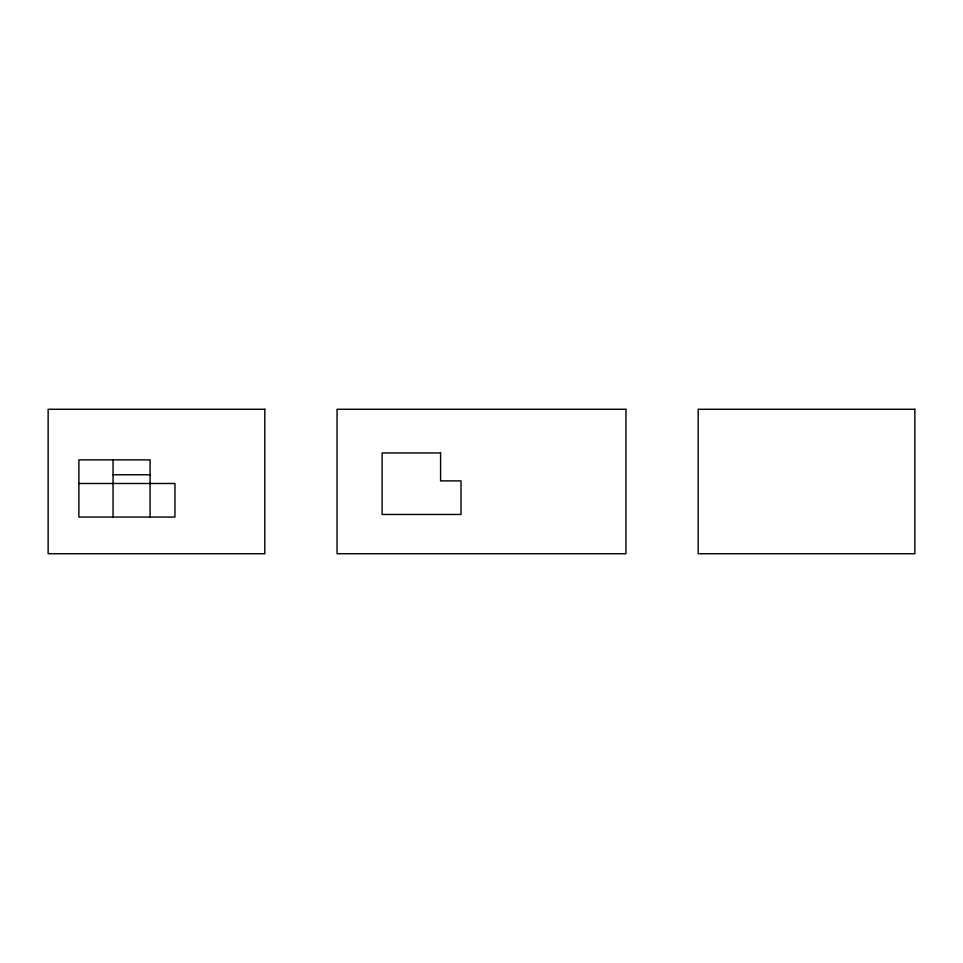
<?xml version="1.0" encoding="UTF-8"?>
<svg xmlns="http://www.w3.org/2000/svg" width="963" height="963" viewBox="0 0 963 963"><rect width="100%" height="100%" fill="white"/><g stroke="black" fill="none" stroke-linecap="round" stroke-linejoin="round"><path stroke-width="1.44" d="M113.056 474.759L150.084 474.759M78.894 483.486L174.953 483.486L174.953 517.059L78.894 517.059L78.894 459.869L150.084 459.869L150.084 517.059M113.056 459.869L113.056 517.059M264.825 409.275L48.15 409.275L48.15 553.725L264.825 553.725L264.825 409.275M625.95 409.275L337.05 409.275L337.05 553.725L625.95 553.725L625.95 409.275M914.85 409.275L698.175 409.275L698.175 553.725L914.85 553.725L914.85 409.275M440.585 452.947L382.106 452.947L382.106 514.459L461.012 514.459L461.012 480.886L440.585 480.886L440.585 452.947"/></g></svg>
